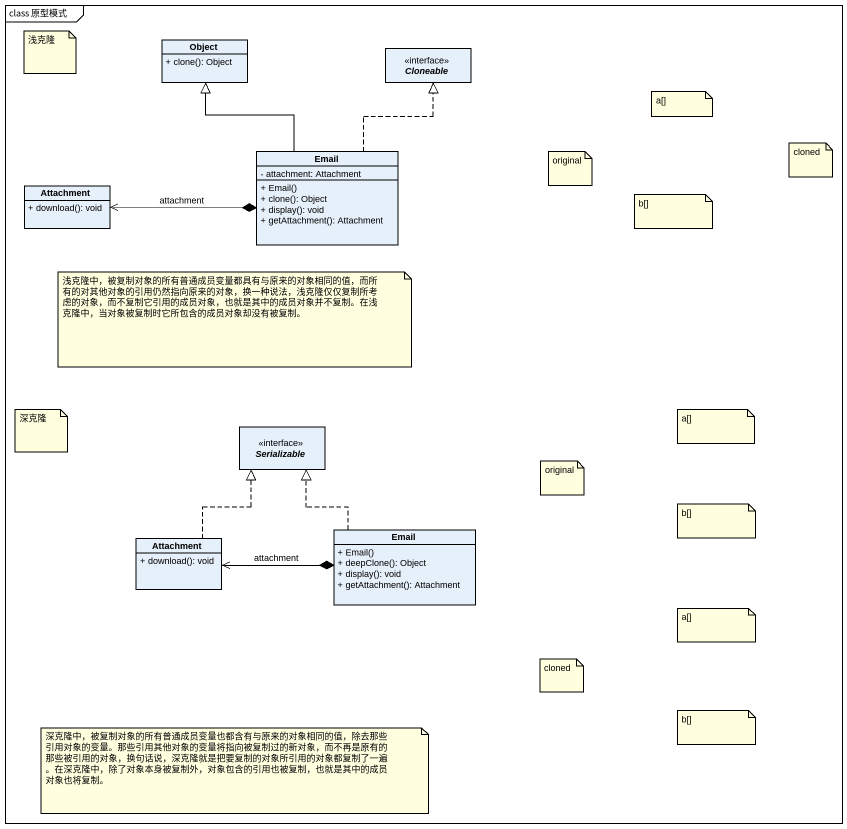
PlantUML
@startuml
mainframe class 原型模式
hide circle
hide empty members
skinparam classAttributeIconSize 0
class "Object" as Object_ {
  + clone(): Object
}
interface Cloneable
class Email {
  - attachment: Attachment
  + Email()
  + clone(): Object
  + display(): void
  + getAttachment(): Attachment
}
class Attachment {
  + download(): void
}
interface Serializable
class "Email" as Email_2 {
  + Email()
  + deepClone(): Object
  + display(): void
  + getAttachment(): Attachment
}
class "Attachment" as Attachment_2 {
  + download(): void
}
Email -up-|> Object_
Email .up.|> Cloneable
Attachment <-right-* Email : attachment
Email_2 .up.|> Serializable
Attachment_2 .up.|> Serializable
Attachment_2 <-right-* Email_2 : attachment
note as N1
  浅克隆
end note
note as N2
  a[]
end note
note as N3
  cloned
end note
note as N4
  original
end note
note as N5
  b[]
end note
note as N6
  浅克隆中，被复制对象的所有普通成员变量都具有与原来的对象相同的值，而所有的对其他对象的引用仍然指向原来的对象，换一种说法，浅克隆仅仅复制所考虑的对象，而不复制它引用的成员对象，也就是其中的成员对象并不复制。在浅克隆中，当对象被复制时它所包含的成员对象却没有被复制。
end note
note as N7
  深克隆
end note
note as N8
  a[]
end note
note as N9
  original
end note
note as N10
  b[]
end note
note as N11
  a[]
end note
note as N12
  cloned
end note
note as N13
  b[]
end note
note as N14
  深克隆中，被复制对象的所有普通成员变量也都含有与原来的对象相同的值，除去那些引用对象的变量。那些引用其他对象的变量将指向被复制过的新对象，而不再是原有的那些被引用的对象，换句话说，深克隆就是把要复制的对象所引用的对象都复制了一遍。在深克隆中，除了对象本身被复制外，对象包含的引用也被复制，也就是其中的成员对象也将复制。
end note
@enduml
